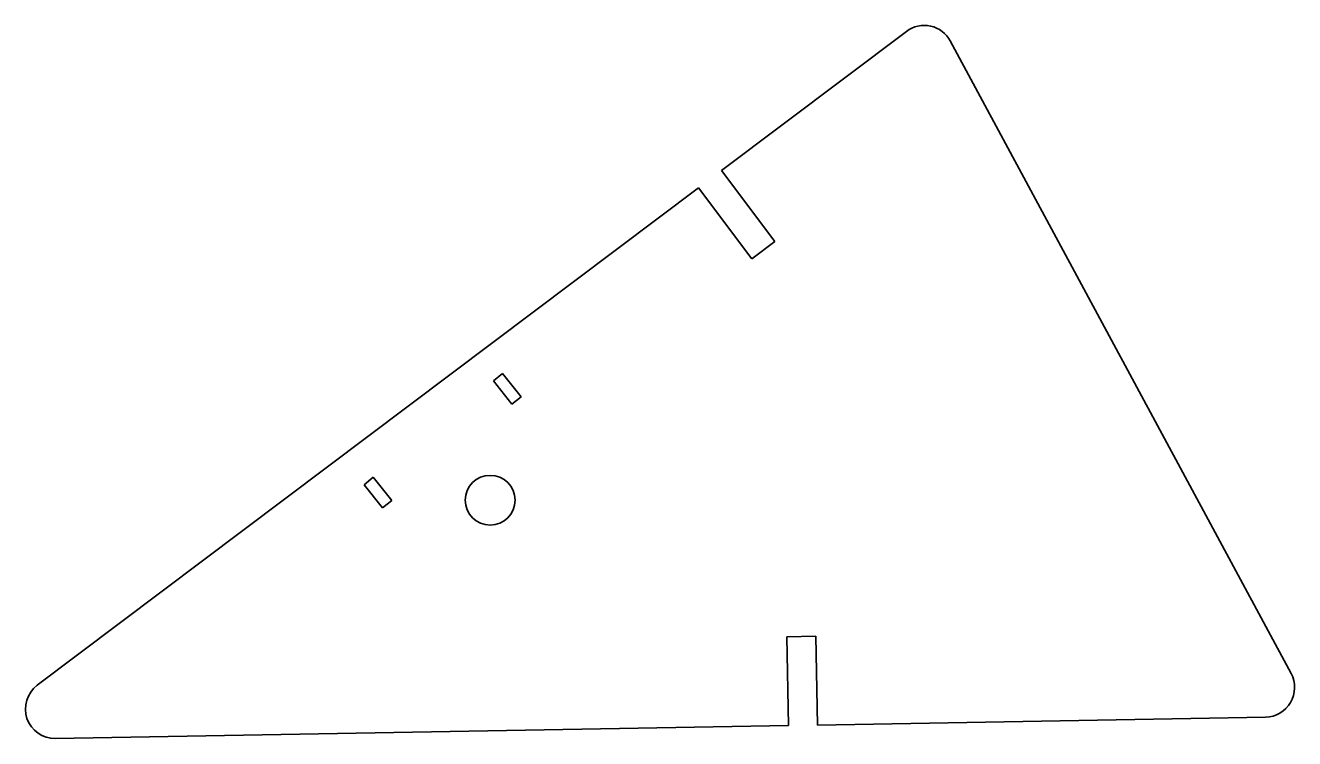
# Model space of a CAD drawing. Extents: x 39 to 253, y 108 to 229.
import ezdxf

# ---------------------------------------------------------------- set-up
doc = ezdxf.new("R2010")
doc.units = 0

msp = doc.modelspace()

# ---------------------------------------------------------------- linework, layer by layer
at = {"color": 7, "lineweight": 35}
for p, q in [((187.538696, 227.49791), (156.301346, 204.01152)), ((194.944672, 225.874161), (252.511871, 119.088516)), ((152.384888, 201.066833), (40.69305, 117.089142)), ((248.199295, 111.71666), (172.483932, 110.374626)), ((167.584717, 110.287811), (43.786438, 108.093506))]:
    msp.add_line(p, q, dxfattribs=at)
at = {"color": 7, "lineweight": 35, "ltscale": 0.375}
for p, q in [((156.301346, 204.01152), (165.315704, 192.022293)), ((161.3992, 189.077591), (152.384888, 201.066833)), ((172.483932, 110.374626), (172.218124, 125.372269))]:
    msp.add_line(p, q, dxfattribs=at)
at = {"color": 7, "lineweight": 35, "ltscale": 0.122501}
for p, q in [((165.315704, 192.022293), (161.3992, 189.077591)), ((172.218124, 125.372269), (167.318863, 125.285431))]:
    msp.add_line(p, q, dxfattribs=at)
at = {"color": 7, "lineweight": 35, "ltscale": 0.05}
for p, q in [((117.749908, 168.467941), (119.310356, 169.718948)), ((122.437813, 165.817795), (120.877357, 164.566803)), ((97.463928, 152.205124), (95.903473, 150.954132)), ((99.03093, 147.052994), (100.591385, 148.303986))]:
    msp.add_line(p, q, dxfattribs=at)
at = {"color": 7, "lineweight": 35, "ltscale": 0.125}
for p, q in [((119.310356, 169.718948), (122.437813, 165.817795)), ((120.877357, 164.566803), (117.749908, 168.467941)), ((95.903473, 150.954132), (99.03093, 147.052994)), ((100.591385, 148.303986), (97.463928, 152.205124))]:
    msp.add_line(p, q, dxfattribs=at)
at = {"color": 7, "lineweight": 35, "ltscale": 0.374999}
msp.add_line((167.318863, 125.285431), (167.584717, 110.287811), dxfattribs=at)
at = {"color": 7, "lineweight": 35}
msp.add_circle((117.216347, 148.338318), 4.2, dxfattribs=at)
for centre, start, end in [((190.543488, 223.501526), 28.328717, 126.938383), ((248.110687, 116.715874), 271.015442, 28.328717), ((43.697796, 113.092728), 126.938383, 271.015442)]:
    msp.add_arc(centre, 5, start, end, dxfattribs=at)

doc.saveas('drawing.dxf')
